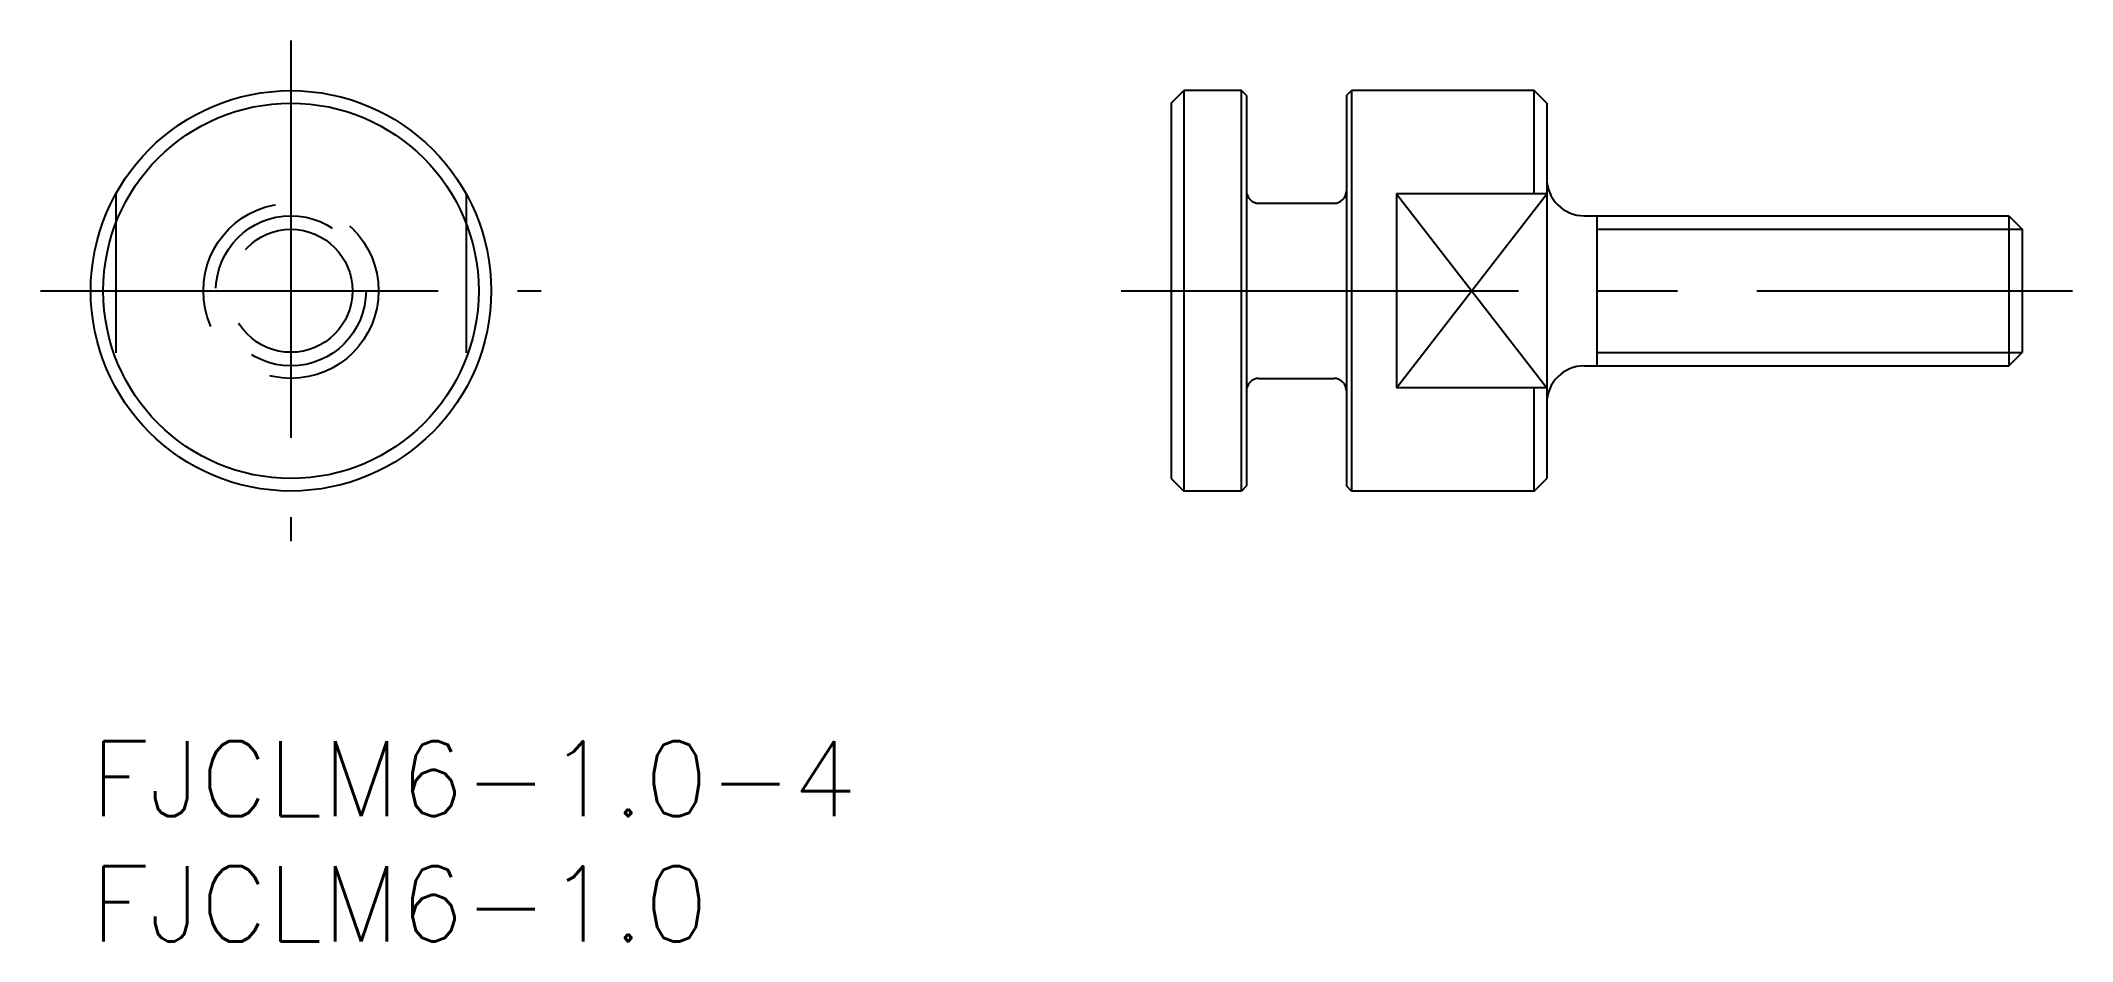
# Model space of a CAD drawing. Extents: x -2 to 79.2, y -8 to 28.
import ezdxf

# ---------------------------------------------------------------- set-up
doc = ezdxf.new("R2010")
doc.units = 0
doc.header["$LTSCALE"] = 0.5
doc.linetypes.add('CENTER', pattern=[50.8, 31.75, -6.35, 6.35, -6.35])
doc.linetypes.add('DASHED', pattern=[19.05, 12.7, -6.35])
for name, color, linetype in [('MSM_CENTER', 1, 'CENTER'), ('MSM_CONTINUOUS', 7, 'CONTINUOUS'), ('MSM_DASHED', 4, 'DASHED'), ('MSM_NARROW', 5, 'CONTINUOUS'), ('MSM_PART_NUMBER', 7, 'CONTINUOUS')]:
    doc.layers.add(name, color=color, linetype=linetype)
doc.styles.get("Standard").update_dxf_attribs({"font": 'txt.shx', "height": 3, "bigfont": 'bigfont.shx'})

# ---------------------------------------------------------------- blocks, each defined once
blk = doc.blocks.new('*U1')
at = {"layer": 'MSM_PART_NUMBER'}
blk.add_text('FJCLM6-1.0-4', height=3, dxfattribs=at).set_placement((0, -3))
blk = doc.blocks.new('*U2')
at = {"layer": 'MSM_PART_NUMBER'}
blk.add_text('FJCLM6-1.0', height=3, dxfattribs=at).set_placement((0, -8))

msp = doc.modelspace()

# ---------------------------------------------------------------- linework, layer by layer
at = {"layer": 'MSM_CENTER'}
for p, q in [((8, 28), (8, 8)), ((-2, 18), (18, 18)), ((41.169, 18), (79.169, 18))]:
    msp.add_line(p, q, dxfattribs=at)
at = {"layer": 'MSM_CONTINUOUS'}
for p, q in [((43.169, 25.5), (43.669, 26)), ((45.969, 26), (43.669, 26)), ((43.669, 26), (43.669, 10)), ((46.169, 25.8), (45.969, 26)), ((45.969, 10), (45.969, 26)), ((50.169, 25.8), (50.369, 26)), ((57.669, 26), (50.369, 26)), ((50.369, 26), (50.369, 10)), ((58.169, 25.5), (57.669, 26)), ((57.669, 21.873), (57.669, 26)), ((43.169, 25.5), (43.169, 10.5)), ((46.169, 25.8), (46.169, 10.2)), ((50.169, 25.8), (50.169, 10.2)), ((58.169, 25.5), (58.169, 10.5)), ((46.669, 21.5), (49.669, 21.5)), ((58.169, 21.873), (52.169, 21.873)), ((52.169, 21.873), (52.169, 14.127)), ((59.669, 21), (76.627, 21)), ((60.169, 21), (60.169, 15)), ((76.627, 21), (77.169, 20.459)), ((76.627, 21), (76.627, 15)), ((77.169, 20.459), (77.169, 15.541)), ((76.627, 15), (77.169, 15.541)), ((59.669, 15), (76.627, 15)), ((46.669, 14.5), (49.669, 14.5)), ((58.169, 14.127), (52.169, 14.127)), ((57.669, 10), (57.669, 14.127)), ((43.169, 10.5), (43.669, 10)), ((45.969, 10), (43.669, 10)), ((46.169, 10.2), (45.969, 10)), ((50.369, 10), (50.169, 10.2)), ((57.669, 10), (50.369, 10)), ((57.669, 10), (58.169, 10.5))]:
    msp.add_line(p, q, dxfattribs=at)
for radius in [8, 7.5]:
    msp.add_circle((8, 18), radius, dxfattribs=at)
for centre, radius, start, end in [((46.669, 22), 0.5, 180, 270), ((49.669, 22), 0.5, 270, 0), ((59.669, 22.5), 1.5, 180, 270), ((59.669, 13.5), 1.5, 90, 180), ((46.669, 14), 0.5, 90, 180), ((49.669, 14), 0.5, 0, 90)]:
    msp.add_arc(centre, radius, start, end, dxfattribs=at)
at = {"layer": 'MSM_DASHED'}
for p, q in [((1, 21.873), (1, 14.127)), ((15, 21.873), (15, 14.127))]:
    msp.add_line(p, q, dxfattribs=at)
for radius in [3.5, 3, 2.458]:
    msp.add_circle((8, 18), radius, dxfattribs=at)
at = {"layer": 'MSM_NARROW'}
for p, q in [((52.169, 21.873), (58.169, 14.127)), ((52.169, 14.127), (58.169, 21.873)), ((60.169, 20.459), (77.169, 20.459)), ((60.169, 15.541), (77.169, 15.541))]:
    msp.add_line(p, q, dxfattribs=at)

# ---------------------------------------------------------------- block references
at = {"layer": 'MSM_CONTINUOUS'}
for name in ['*U1', '*U2']:
    msp.add_blockref(name, (0, 0), dxfattribs=at)

doc.saveas('drawing.dxf')
